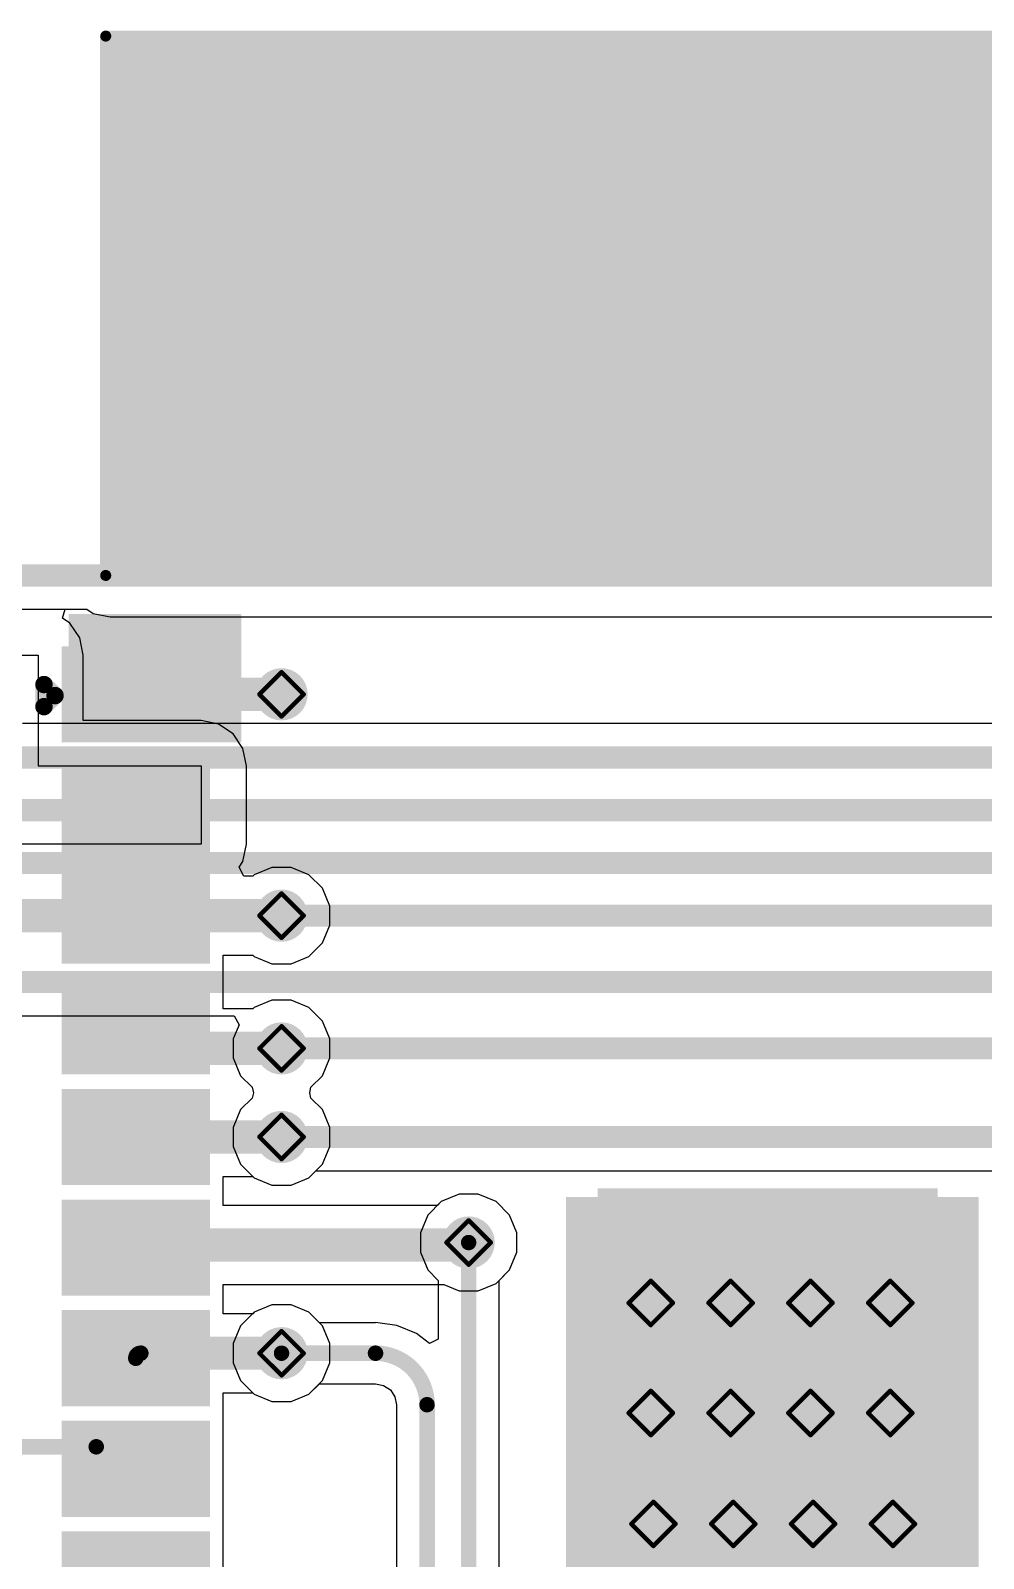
# Model space of a CAD drawing. Header units: inches. Extents: x -14 to 270, y -5 to 115.
# Drawn here: x 72.06 to 83, y 38.03 to 55.57 of the extents above; entities that cross this region are included whole.
import ezdxf

# ---------------------------------------------------------------- set-up
doc = ezdxf.new("R2010")
doc.units = ezdxf.units.IN
for name, color, linetype in [('Board Outline', 216, 'Continuous'), ('Bottom Layer', 5, 'Continuous'), ('Drill Drawing', 1, 'Continuous'), ('Keep-Out Layer', 6, 'Continuous'), ('Top Layer', 1, 'Continuous'), ('Top Overlay', 2, 'Continuous'), ('Top Paste', 8, 'Continuous'), ('Top Solder', 216, 'Continuous'), ('Via Holes', 16, 'Continuous')]:
    doc.layers.add(name, color=color, linetype=linetype)

# ---------------------------------------------------------------- blocks, each defined once
blk = doc.blocks.new('41_SMD_M______52')
at = {"layer": 'Keep-Out Layer'}
blk.add_hatch(color=6, dxfattribs=at).paths.add_polyline_path([(-9.042, 10.287), (9.042, 10.287), (9.042, 16.383), (-9.042, 16.383)])
at = {"layer": 'Top Layer'}
for points in [[(-9.5, 9.33), (-8, 9.33), (-8, 8.43), (-9.5, 8.43)], [(-9.5, 8.06), (-8, 8.06), (-8, 7.16), (-9.5, 7.16)], [(-9.5, 6.79), (-8, 6.79), (-8, 5.89), (-9.5, 5.89)], [(-9.5, 5.52), (-8, 5.52), (-8, 4.62), (-9.5, 4.62)], [(-9.5, 4.25), (-8, 4.25), (-8, 3.35), (-9.5, 3.35)], [(-3.35, 3.11), (0.35, 3.11), (0.35, -0.59), (-3.35, -0.59)], [(-9.5, 2.98), (-8, 2.98), (-8, 2.08), (-9.5, 2.08)], [(-9.5, 1.71), (-8, 1.71), (-8, 0.81), (-9.5, 0.81)], [(-9.5, 0.44), (-8, 0.44), (-8, -0.46), (-9.5, -0.46)], [(-9.5, -0.83), (-8, -0.83), (-8, -1.73), (-9.5, -1.73)]]:
    blk.add_hatch(color=1, dxfattribs=at).paths.add_polyline_path(points)
at = {"layer": 'Top Overlay'}
for points in [[(-7.671, 15.367), (-5.207, 15.367), (-5.207, 15.9), (-7.671, 15.9)], [(-7.671, 11.735), (-6.96, 11.735), (-6.96, 15.9), (-7.671, 15.9)], [(-5.207, 15.9), (-5.918, 15.9), (-5.918, 11.735), (-5.207, 11.735)], [(-5.283, 15.367), (-2.743, 15.367), (-2.743, 15.9), (-5.283, 15.9)], [(-2.743, 13.36), (-2.743, 15.9), (-3.277, 15.9), (-3.277, 13.36)], [(-1.27, 15.367), (1.27, 15.367), (1.27, 15.9), (-1.27, 15.9)], [(-0.737, 13.36), (-0.737, 15.9), (-1.27, 15.9), (-1.27, 13.36)], [(0.737, 15.9), (0.737, 13.36), (1.27, 13.36), (1.27, 15.9)], [(-3.277, 13.36), (-0.737, 13.36), (-0.737, 13.894), (-3.277, 13.894)], [(0.737, 13.36), (3.277, 13.36), (3.277, 13.894), (0.737, 13.894)], [(-9.521, 9.362), (-7.541, 9.362), (-7.541, 9.802), (-9.521, 9.802)], [(-7.959, 8.328), (-7.541, 8.328), (-7.541, 9.406), (-7.959, 9.406)]]:
    blk.add_hatch(color=2, dxfattribs=at).paths.add_polyline_path(points)
at = {"layer": 'Top Paste'}
for points in [[(-9.5, 9.33), (-8, 9.33), (-8, 8.43), (-9.5, 8.43)], [(-9.5, 8.06), (-8, 8.06), (-8, 7.16), (-9.5, 7.16)], [(-9.5, 6.79), (-8, 6.79), (-8, 5.89), (-9.5, 5.89)], [(-9.5, 5.52), (-8, 5.52), (-8, 4.62), (-9.5, 4.62)], [(-9.5, 4.25), (-8, 4.25), (-8, 3.35), (-9.5, 3.35)], [(-3.35, 3.11), (0.35, 3.11), (0.35, -0.59), (-3.35, -0.59)], [(-9.5, 2.98), (-8, 2.98), (-8, 2.08), (-9.5, 2.08)], [(-9.5, 1.71), (-8, 1.71), (-8, 0.81), (-9.5, 0.81)], [(-9.5, 0.44), (-8, 0.44), (-8, -0.46), (-9.5, -0.46)], [(-9.5, -0.83), (-8, -0.83), (-8, -1.73), (-9.5, -1.73)]]:
    blk.add_hatch(color=8, dxfattribs=at).paths.add_polyline_path(points)
at = {"layer": 'Top Solder'}
for points in [[(-9.602, 9.432), (-7.898, 9.432), (-7.898, 8.328), (-9.602, 8.328)], [(-9.602, 8.162), (-7.898, 8.162), (-7.898, 7.058), (-9.602, 7.058)], [(-9.602, 6.892), (-7.898, 6.892), (-7.898, 5.788), (-9.602, 5.788)], [(-9.602, 5.622), (-7.898, 5.622), (-7.898, 4.518), (-9.602, 4.518)], [(-9.602, 4.352), (-7.898, 4.352), (-7.898, 3.248), (-9.602, 3.248)], [(-3.452, 3.212), (0.452, 3.212), (0.452, -0.692), (-3.452, -0.692)], [(-9.602, 3.082), (-7.898, 3.082), (-7.898, 1.978), (-9.602, 1.978)], [(-9.602, 1.812), (-7.898, 1.812), (-7.898, 0.708), (-9.602, 0.708)], [(-9.602, 0.542), (-7.898, 0.542), (-7.898, -0.562), (-9.602, -0.562)], [(-9.602, -0.728), (-7.898, -0.728), (-7.898, -1.832), (-9.602, -1.832)]]:
    blk.add_hatch(color=216, dxfattribs=at).paths.add_polyline_path(points)
at = {"layer": 'Top Overlay'}
for points in [[(-9.096, 10.244, 0.127, 0.127, 0), (-9.096, 16.434, 0.127, 0.127, 0)], [(-9.096, 16.434, 0.127, 0.127, 0), (9.091, 16.434, 0.127, 0.127, 0)], [(-9.096, 10.244, 0.127, 0.127, 0), (9.086, 10.244, 0.127, 0.127, 0)], [(-9.804, 8.738, 0.2, 0.2, 0), (-9.804, 8.992, 0.2, 0.2, 0)], [(-9.804, 8.992, 0.2, 0.2, 0), (-9.677, 8.865, 0.2, 0.2, 0)], [(-9.804, 8.738, 0.2, 0.2, 0), (-9.677, 8.865, 0.2, 0.2, 0)]]:
    blk.add_lwpolyline(points, format="xyseb", dxfattribs=at)
for points in [[(-9.127, 16.434, 0.0635, 0.0635, 1), (-9.064, 16.434, 0.0635, 0.0635, 1)], [(-9.127, 16.434, 0.0635, 0.0635, 1), (-9.064, 16.434, 0.0635, 0.0635, 1)], [(-9.127, 10.244, 0.0635, 0.0635, 1), (-9.064, 10.244, 0.0635, 0.0635, 1)], [(-9.127, 10.244, 0.0635, 0.0635, 1), (-9.064, 10.244, 0.0635, 0.0635, 1)], [(-9.854, 8.992, 0.1, 0.1, 1), (-9.754, 8.992, 0.1, 0.1, 1)], [(-9.854, 8.992, 0.1, 0.1, 1), (-9.754, 8.992, 0.1, 0.1, 1)], [(-9.727, 8.865, 0.1, 0.1, 1), (-9.627, 8.865, 0.1, 0.1, 1)], [(-9.727, 8.865, 0.1, 0.1, 1), (-9.627, 8.865, 0.1, 0.1, 1)], [(-9.854, 8.738, 0.1, 0.1, 1), (-9.754, 8.738, 0.1, 0.1, 1)], [(-9.854, 8.738, 0.1, 0.1, 1), (-9.754, 8.738, 0.1, 0.1, 1)]]:
    blk.add_lwpolyline(points, format="xyseb", close=True, dxfattribs=at)

msp = doc.modelspace()

# ---------------------------------------------------------------- hatches: boundary and pattern name
at = {"layer": 'Bottom Layer'}
h = msp.add_hatch(color=5, dxfattribs=at)
edge = h.paths.add_edge_path()
edge.add_arc((74.942, 47.948), 0.3, 0, 360)
h = msp.add_hatch(color=5, dxfattribs=at)
edge = h.paths.add_edge_path()
edge.add_arc((74.942, 45.408), 0.3, 0, 360)
h = msp.add_hatch(color=5, dxfattribs=at)
edge = h.paths.add_edge_path()
edge.add_arc((74.942, 43.884), 0.3, 0, 360)
h = msp.add_hatch(color=5, dxfattribs=at)
edge = h.paths.add_edge_path()
edge.add_arc((74.942, 42.868), 0.3, 0, 360)
h = msp.add_hatch(color=5, dxfattribs=at)
edge = h.paths.add_edge_path()
edge.add_arc((77.089, 41.656), 0.3, 0, 360)
h = msp.add_hatch(color=5, dxfattribs=at)
edge = h.paths.add_edge_path()
edge.add_arc((79.179, 40.963), 0.3, 0, 360)
h = msp.add_hatch(color=5, dxfattribs=at)
edge = h.paths.add_edge_path()
edge.add_arc((80.095, 40.963), 0.3, 0, 360)
h = msp.add_hatch(color=5, dxfattribs=at)
edge = h.paths.add_edge_path()
edge.add_arc((81.011, 40.963), 0.3, 0, 360)
h = msp.add_hatch(color=5, dxfattribs=at)
edge = h.paths.add_edge_path()
edge.add_arc((81.927, 40.963), 0.3, 0, 360)
h = msp.add_hatch(color=5, dxfattribs=at)
edge = h.paths.add_edge_path()
edge.add_arc((74.942, 40.386), 0.3, 0, 360)
h = msp.add_hatch(color=5, dxfattribs=at)
edge = h.paths.add_edge_path()
edge.add_arc((79.179, 39.7), 0.3, 0, 360)
h = msp.add_hatch(color=5, dxfattribs=at)
edge = h.paths.add_edge_path()
edge.add_arc((80.095, 39.7), 0.3, 0, 360)
h = msp.add_hatch(color=5, dxfattribs=at)
edge = h.paths.add_edge_path()
edge.add_arc((81.011, 39.7), 0.3, 0, 360)
h = msp.add_hatch(color=5, dxfattribs=at)
edge = h.paths.add_edge_path()
edge.add_arc((81.927, 39.7), 0.3, 0, 360)
h = msp.add_hatch(color=5, dxfattribs=at)
edge = h.paths.add_edge_path()
edge.add_arc((79.209, 38.427), 0.3, 0, 360)
h = msp.add_hatch(color=5, dxfattribs=at)
edge = h.paths.add_edge_path()
edge.add_arc((80.125, 38.427), 0.3, 0, 360)
h = msp.add_hatch(color=5, dxfattribs=at)
edge = h.paths.add_edge_path()
edge.add_arc((81.041, 38.427), 0.3, 0, 360)
h = msp.add_hatch(color=5, dxfattribs=at)
edge = h.paths.add_edge_path()
edge.add_arc((81.957, 38.427), 0.3, 0, 360)
at = {"layer": 'Top Layer'}
h = msp.add_hatch(color=1, dxfattribs=at)
edge = h.paths.add_edge_path()
edge.add_arc((74.942, 47.948), 0.3, 0, 360)
h = msp.add_hatch(color=1, dxfattribs=at)
edge = h.paths.add_edge_path()
edge.add_arc((74.942, 45.408), 0.3, 0, 360)
h = msp.add_hatch(color=1, dxfattribs=at)
edge = h.paths.add_edge_path()
edge.add_arc((74.942, 43.884), 0.3, 0, 360)
h = msp.add_hatch(color=1, dxfattribs=at)
edge = h.paths.add_edge_path()
edge.add_arc((74.942, 42.868), 0.3, 0, 360)
msp.add_hatch(color=1, dxfattribs=at).paths.add_polyline_path([(78.205, 37.788), (82.943, 37.788), (82.943, 42.178), (78.205, 42.178)])
h = msp.add_hatch(color=1, dxfattribs=at)
edge = h.paths.add_edge_path()
edge.add_arc((77.089, 41.656), 0.3, 0, 360)
h = msp.add_hatch(color=1, dxfattribs=at)
edge = h.paths.add_edge_path()
edge.add_arc((79.179, 40.963), 0.3, 0, 360)
h = msp.add_hatch(color=1, dxfattribs=at)
edge = h.paths.add_edge_path()
edge.add_arc((80.095, 40.963), 0.3, 0, 360)
h = msp.add_hatch(color=1, dxfattribs=at)
edge = h.paths.add_edge_path()
edge.add_arc((81.011, 40.963), 0.3, 0, 360)
h = msp.add_hatch(color=1, dxfattribs=at)
edge = h.paths.add_edge_path()
edge.add_arc((81.927, 40.963), 0.3, 0, 360)
h = msp.add_hatch(color=1, dxfattribs=at)
edge = h.paths.add_edge_path()
edge.add_arc((74.942, 40.386), 0.3, 0, 360)
h = msp.add_hatch(color=1, dxfattribs=at)
edge = h.paths.add_edge_path()
edge.add_arc((79.179, 39.7), 0.3, 0, 360)
h = msp.add_hatch(color=1, dxfattribs=at)
edge = h.paths.add_edge_path()
edge.add_arc((80.095, 39.7), 0.3, 0, 360)
h = msp.add_hatch(color=1, dxfattribs=at)
edge = h.paths.add_edge_path()
edge.add_arc((81.011, 39.7), 0.3, 0, 360)
h = msp.add_hatch(color=1, dxfattribs=at)
edge = h.paths.add_edge_path()
edge.add_arc((81.927, 39.7), 0.3, 0, 360)
h = msp.add_hatch(color=1, dxfattribs=at)
edge = h.paths.add_edge_path()
edge.add_arc((79.209, 38.427), 0.3, 0, 360)
h = msp.add_hatch(color=1, dxfattribs=at)
edge = h.paths.add_edge_path()
edge.add_arc((80.125, 38.427), 0.3, 0, 360)
h = msp.add_hatch(color=1, dxfattribs=at)
edge = h.paths.add_edge_path()
edge.add_arc((81.041, 38.427), 0.3, 0, 360)
h = msp.add_hatch(color=1, dxfattribs=at)
edge = h.paths.add_edge_path()
edge.add_arc((81.957, 38.427), 0.3, 0, 360)
at = {"layer": 'Via Holes'}
h = msp.add_hatch(color=7, dxfattribs=at)
edge = h.paths.add_edge_path()
edge.add_arc((74.942, 47.948), 0.15, 0, 360)
h = msp.add_hatch(color=7, dxfattribs=at)
edge = h.paths.add_edge_path()
edge.add_arc((74.942, 45.408), 0.15, 0, 360)
h = msp.add_hatch(color=7, dxfattribs=at)
edge = h.paths.add_edge_path()
edge.add_arc((74.942, 43.884), 0.15, 0, 360)
h = msp.add_hatch(color=7, dxfattribs=at)
edge = h.paths.add_edge_path()
edge.add_arc((74.942, 42.868), 0.15, 0, 360)
h = msp.add_hatch(color=7, dxfattribs=at)
edge = h.paths.add_edge_path()
edge.add_arc((77.089, 41.656), 0.15, 0, 360)
h = msp.add_hatch(color=7, dxfattribs=at)
edge = h.paths.add_edge_path()
edge.add_arc((79.179, 40.963), 0.15, 0, 360)
h = msp.add_hatch(color=7, dxfattribs=at)
edge = h.paths.add_edge_path()
edge.add_arc((80.095, 40.963), 0.15, 0, 360)
h = msp.add_hatch(color=7, dxfattribs=at)
edge = h.paths.add_edge_path()
edge.add_arc((81.011, 40.963), 0.15, 0, 360)
h = msp.add_hatch(color=7, dxfattribs=at)
edge = h.paths.add_edge_path()
edge.add_arc((81.927, 40.963), 0.15, 0, 360)
h = msp.add_hatch(color=7, dxfattribs=at)
edge = h.paths.add_edge_path()
edge.add_arc((74.942, 40.386), 0.15, 0, 360)
h = msp.add_hatch(color=7, dxfattribs=at)
edge = h.paths.add_edge_path()
edge.add_arc((79.179, 39.7), 0.15, 0, 360)
h = msp.add_hatch(color=7, dxfattribs=at)
edge = h.paths.add_edge_path()
edge.add_arc((80.095, 39.7), 0.15, 0, 360)
h = msp.add_hatch(color=7, dxfattribs=at)
edge = h.paths.add_edge_path()
edge.add_arc((81.011, 39.7), 0.15, 0, 360)
h = msp.add_hatch(color=7, dxfattribs=at)
edge = h.paths.add_edge_path()
edge.add_arc((81.927, 39.7), 0.15, 0, 360)
h = msp.add_hatch(color=7, dxfattribs=at)
edge = h.paths.add_edge_path()
edge.add_arc((79.209, 38.427), 0.15, 0, 360)
h = msp.add_hatch(color=7, dxfattribs=at)
edge = h.paths.add_edge_path()
edge.add_arc((80.125, 38.427), 0.15, 0, 360)
h = msp.add_hatch(color=7, dxfattribs=at)
edge = h.paths.add_edge_path()
edge.add_arc((81.041, 38.427), 0.15, 0, 360)
h = msp.add_hatch(color=7, dxfattribs=at)
edge = h.paths.add_edge_path()
edge.add_arc((81.957, 38.427), 0.15, 0, 360)

# ---------------------------------------------------------------- linework, layer by layer
at = {"layer": 'Board Outline'}
msp.add_lwpolyline([(57.924, 49.312, 0.254, 0.254, 0), (106.106, 49.312, 0.254, 0.254, 0)], format="xyseb", dxfattribs=at)
at = {"layer": 'Bottom Layer'}
for p, q in [((57.924, 48.924), (72.709, 48.924)), ((72.709, 48.924), (72.779, 48.876)), ((72.779, 48.876), (72.977, 48.837)), ((72.977, 48.837), (91.062, 48.837)), ((114.524, 47.611), (71.97, 47.611)), ((50.382, 44.257), (74.399, 44.257)), ((74.399, 44.257), (74.455, 44.156)), ((74.455, 44.156), (74.388, 43.994)), ((74.388, 43.994), (74.388, 43.774)), ((74.388, 43.774), (74.472, 43.57)), ((74.472, 43.57), (74.605, 43.438)), ((74.605, 43.314), (74.472, 43.182)), ((74.605, 43.438), (74.619, 43.376)), ((74.619, 43.376), (74.605, 43.314)), ((74.472, 43.182), (74.388, 42.978)), ((74.388, 42.978), (74.388, 42.758)), ((74.388, 42.758), (74.472, 42.554)), ((74.472, 42.554), (74.628, 42.398)), ((75.256, 42.398), (75.337, 42.479)), ((75.337, 42.479), (94.074, 42.479)), ((74.628, 42.398), (74.832, 42.314)), ((74.832, 42.314), (75.052, 42.314)), ((75.052, 42.314), (75.256, 42.398)), ((76.775, 42.126), (76.619, 41.97)), ((76.979, 42.21), (76.775, 42.126)), ((77.199, 42.21), (76.979, 42.21)), ((77.403, 42.126), (77.199, 42.21)), ((77.559, 41.97), (77.403, 42.126)), ((76.619, 41.97), (76.535, 41.766)), ((77.643, 41.766), (77.559, 41.97)), ((76.535, 41.766), (76.535, 41.546)), ((77.643, 41.546), (77.643, 41.766)), ((76.535, 41.546), (76.619, 41.342)), ((77.559, 41.342), (77.643, 41.546)), ((76.619, 41.342), (76.739, 41.222)), ((76.739, 41.222), (76.739, 40.549)), ((77.439, 41.222), (77.559, 41.342)), ((77.439, 19.811), (77.439, 41.222)), ((74.832, 40.94), (74.628, 40.856)), ((75.052, 40.94), (74.832, 40.94)), ((75.256, 40.856), (75.052, 40.94)), ((74.472, 40.7), (74.388, 40.496)), ((74.628, 40.856), (74.472, 40.7)), ((75.376, 40.736), (75.256, 40.856)), ((76.021, 40.736), (75.376, 40.736)), ((76.265, 40.705), (76.021, 40.737)), ((76.021, 40.737), (76.021, 40.736)), ((76.492, 40.611), (76.265, 40.705)), ((76.638, 40.499), (76.492, 40.611)), ((76.739, 40.549), (76.638, 40.499)), ((74.388, 40.496), (74.388, 40.276)), ((74.388, 40.276), (74.472, 40.072)), ((74.472, 40.072), (74.628, 39.916)), ((75.256, 39.916), (75.376, 40.036)), ((75.376, 40.036), (76.021, 40.036)), ((76.021, 40.036), (76.021, 40.035)), ((76.021, 40.035), (76.113, 40.017)), ((76.113, 40.017), (76.191, 39.965)), ((74.628, 39.916), (74.832, 39.832)), ((74.832, 39.832), (75.052, 39.832)), ((75.052, 39.832), (75.256, 39.916)), ((76.191, 39.965), (76.243, 39.887)), ((76.243, 39.887), (76.261, 39.795)), ((76.261, 39.795), (76.262, 39.795)), ((76.262, 39.795), (76.262, 32.838))]:
    msp.add_line(p, q, dxfattribs=at)
for points in [[(49.524, 47.222, 0.254, 0.254, 0), (114.524, 47.222, 0.254, 0.254, 0)], [(50.206, 46.618, 0.254, 0.254, 0), (113.898, 46.618, 0.254, 0.254, 0)], [(49.184, 46.013, 0.254, 0.254, 0), (113.12, 46.013, 0.254, 0.254, 0)], [(66.381, 45.408, 0.254, 0.254, 0), (74.942, 45.408, 0.254, 0.254, 0)], [(74.942, 45.408, 0.254, 0.254, 0), (95.546, 45.408, 0.254, 0.254, 0)], [(49.987, 44.646, 0.254, 0.254, 0), (94.992, 44.646, 0.254, 0.254, 0)], [(74.942, 43.884, 0.254, 0.254, 0), (94.522, 43.884, 0.254, 0.254, 0)], [(74.942, 42.868, 0.254, 0.254, 0), (94.074, 42.868, 0.254, 0.254, 0)], [(77.089, 19.811, 0.178, 0.178, 0), (77.089, 41.656, 0.178, 0.178, 0)], [(74.942, 40.386, 0.178, 0.178, 0), (76.021, 40.386, 0.178, 0.178, 0)], [(76.021, 40.386, 0.178, 0.178, -0.414214), (76.612, 39.795, 0.178, 0.178, 0)], [(76.612, 29.438, 0.178, 0.178, 0), (76.612, 39.795, 0.178, 0.178, 0)]]:
    msp.add_lwpolyline(points, format="xyseb", dxfattribs=at)
for points in [[(74.879, 45.408, 0.127, 0.127, 1), (75.006, 45.408, 0.127, 0.127, 1)], [(74.879, 45.408, 0.127, 0.127, 1), (75.006, 45.408, 0.127, 0.127, 1)], [(74.879, 43.884, 0.127, 0.127, 1), (75.006, 43.884, 0.127, 0.127, 1)], [(74.879, 42.868, 0.127, 0.127, 1), (75.006, 42.868, 0.127, 0.127, 1)], [(77.045, 41.656, 0.0889, 0.0889, 1), (77.133, 41.656, 0.0889, 0.0889, 1)], [(74.898, 40.386, 0.0889, 0.0889, 1), (74.986, 40.386, 0.0889, 0.0889, 1)], [(75.976, 40.386, 0.0889, 0.0889, 1), (76.065, 40.386, 0.0889, 0.0889, 1)], [(75.976, 40.386, 0.0889, 0.0889, 1), (76.065, 40.386, 0.0889, 0.0889, 1)], [(76.567, 39.795, 0.0889, 0.0889, 1), (76.656, 39.795, 0.0889, 0.0889, 1)], [(76.567, 39.795, 0.0889, 0.0889, 1), (76.656, 39.795, 0.0889, 0.0889, 1)]]:
    msp.add_lwpolyline(points, format="xyseb", close=True, dxfattribs=at)
at = {"layer": 'Drill Drawing'}
for points in [[(74.688, 47.948, 0.0508, 0.0508, 0), (74.942, 48.202, 0.0508, 0.0508, 0)], [(74.942, 48.202, 0.0508, 0.0508, 0), (75.196, 47.948, 0.0508, 0.0508, 0)], [(74.688, 47.948, 0.0508, 0.0508, 0), (74.942, 47.694, 0.0508, 0.0508, 0)], [(74.942, 47.694, 0.0508, 0.0508, 0), (75.196, 47.948, 0.0508, 0.0508, 0)], [(74.688, 45.408, 0.0508, 0.0508, 0), (74.942, 45.662, 0.0508, 0.0508, 0)], [(74.942, 45.662, 0.0508, 0.0508, 0), (75.196, 45.408, 0.0508, 0.0508, 0)], [(74.688, 45.408, 0.0508, 0.0508, 0), (74.942, 45.154, 0.0508, 0.0508, 0)], [(74.942, 45.154, 0.0508, 0.0508, 0), (75.196, 45.408, 0.0508, 0.0508, 0)], [(74.688, 43.884, 0.0508, 0.0508, 0), (74.942, 44.138, 0.0508, 0.0508, 0)], [(74.942, 44.138, 0.0508, 0.0508, 0), (75.196, 43.884, 0.0508, 0.0508, 0)], [(74.688, 43.884, 0.0508, 0.0508, 0), (74.942, 43.63, 0.0508, 0.0508, 0)], [(74.942, 43.63, 0.0508, 0.0508, 0), (75.196, 43.884, 0.0508, 0.0508, 0)], [(74.688, 42.868, 0.0508, 0.0508, 0), (74.942, 43.122, 0.0508, 0.0508, 0)], [(74.942, 43.122, 0.0508, 0.0508, 0), (75.196, 42.868, 0.0508, 0.0508, 0)], [(74.688, 42.868, 0.0508, 0.0508, 0), (74.942, 42.614, 0.0508, 0.0508, 0)], [(74.942, 42.614, 0.0508, 0.0508, 0), (75.196, 42.868, 0.0508, 0.0508, 0)], [(76.835, 41.656, 0.0508, 0.0508, 0), (77.089, 41.91, 0.0508, 0.0508, 0)], [(77.089, 41.91, 0.0508, 0.0508, 0), (77.343, 41.656, 0.0508, 0.0508, 0)], [(76.835, 41.656, 0.0508, 0.0508, 0), (77.089, 41.402, 0.0508, 0.0508, 0)], [(77.089, 41.402, 0.0508, 0.0508, 0), (77.343, 41.656, 0.0508, 0.0508, 0)], [(78.925, 40.963, 0.0508, 0.0508, 0), (79.179, 41.217, 0.0508, 0.0508, 0)], [(79.179, 41.217, 0.0508, 0.0508, 0), (79.433, 40.963, 0.0508, 0.0508, 0)], [(79.841, 40.963, 0.0508, 0.0508, 0), (80.095, 41.217, 0.0508, 0.0508, 0)], [(80.095, 41.217, 0.0508, 0.0508, 0), (80.349, 40.963, 0.0508, 0.0508, 0)], [(80.757, 40.963, 0.0508, 0.0508, 0), (81.011, 41.217, 0.0508, 0.0508, 0)], [(81.011, 41.217, 0.0508, 0.0508, 0), (81.265, 40.963, 0.0508, 0.0508, 0)], [(81.673, 40.963, 0.0508, 0.0508, 0), (81.927, 41.217, 0.0508, 0.0508, 0)], [(81.927, 41.217, 0.0508, 0.0508, 0), (82.181, 40.963, 0.0508, 0.0508, 0)], [(78.925, 40.963, 0.0508, 0.0508, 0), (79.179, 40.709, 0.0508, 0.0508, 0)], [(79.179, 40.709, 0.0508, 0.0508, 0), (79.433, 40.963, 0.0508, 0.0508, 0)], [(79.841, 40.963, 0.0508, 0.0508, 0), (80.095, 40.709, 0.0508, 0.0508, 0)], [(80.095, 40.709, 0.0508, 0.0508, 0), (80.349, 40.963, 0.0508, 0.0508, 0)], [(80.757, 40.963, 0.0508, 0.0508, 0), (81.011, 40.709, 0.0508, 0.0508, 0)], [(81.011, 40.709, 0.0508, 0.0508, 0), (81.265, 40.963, 0.0508, 0.0508, 0)], [(81.673, 40.963, 0.0508, 0.0508, 0), (81.927, 40.709, 0.0508, 0.0508, 0)], [(81.927, 40.709, 0.0508, 0.0508, 0), (82.181, 40.963, 0.0508, 0.0508, 0)], [(74.688, 40.386, 0.0508, 0.0508, 0), (74.942, 40.64, 0.0508, 0.0508, 0)], [(74.942, 40.64, 0.0508, 0.0508, 0), (75.196, 40.386, 0.0508, 0.0508, 0)], [(74.688, 40.386, 0.0508, 0.0508, 0), (74.942, 40.132, 0.0508, 0.0508, 0)], [(74.942, 40.132, 0.0508, 0.0508, 0), (75.196, 40.386, 0.0508, 0.0508, 0)], [(78.925, 39.7, 0.0508, 0.0508, 0), (79.179, 39.954, 0.0508, 0.0508, 0)], [(79.179, 39.954, 0.0508, 0.0508, 0), (79.433, 39.7, 0.0508, 0.0508, 0)], [(79.841, 39.7, 0.0508, 0.0508, 0), (80.095, 39.954, 0.0508, 0.0508, 0)], [(80.095, 39.954, 0.0508, 0.0508, 0), (80.349, 39.7, 0.0508, 0.0508, 0)], [(80.757, 39.7, 0.0508, 0.0508, 0), (81.011, 39.954, 0.0508, 0.0508, 0)], [(81.011, 39.954, 0.0508, 0.0508, 0), (81.265, 39.7, 0.0508, 0.0508, 0)], [(81.673, 39.7, 0.0508, 0.0508, 0), (81.927, 39.954, 0.0508, 0.0508, 0)], [(81.927, 39.954, 0.0508, 0.0508, 0), (82.181, 39.7, 0.0508, 0.0508, 0)], [(78.925, 39.7, 0.0508, 0.0508, 0), (79.179, 39.446, 0.0508, 0.0508, 0)], [(79.179, 39.446, 0.0508, 0.0508, 0), (79.433, 39.7, 0.0508, 0.0508, 0)], [(79.841, 39.7, 0.0508, 0.0508, 0), (80.095, 39.446, 0.0508, 0.0508, 0)], [(80.095, 39.446, 0.0508, 0.0508, 0), (80.349, 39.7, 0.0508, 0.0508, 0)], [(80.757, 39.7, 0.0508, 0.0508, 0), (81.011, 39.446, 0.0508, 0.0508, 0)], [(81.011, 39.446, 0.0508, 0.0508, 0), (81.265, 39.7, 0.0508, 0.0508, 0)], [(81.673, 39.7, 0.0508, 0.0508, 0), (81.927, 39.446, 0.0508, 0.0508, 0)], [(81.927, 39.446, 0.0508, 0.0508, 0), (82.181, 39.7, 0.0508, 0.0508, 0)], [(78.955, 38.427, 0.0508, 0.0508, 0), (79.209, 38.681, 0.0508, 0.0508, 0)], [(79.209, 38.681, 0.0508, 0.0508, 0), (79.463, 38.427, 0.0508, 0.0508, 0)], [(79.871, 38.427, 0.0508, 0.0508, 0), (80.125, 38.681, 0.0508, 0.0508, 0)], [(80.125, 38.681, 0.0508, 0.0508, 0), (80.379, 38.427, 0.0508, 0.0508, 0)], [(80.787, 38.427, 0.0508, 0.0508, 0), (81.041, 38.681, 0.0508, 0.0508, 0)], [(81.041, 38.681, 0.0508, 0.0508, 0), (81.295, 38.427, 0.0508, 0.0508, 0)], [(81.703, 38.427, 0.0508, 0.0508, 0), (81.957, 38.681, 0.0508, 0.0508, 0)], [(81.957, 38.681, 0.0508, 0.0508, 0), (82.211, 38.427, 0.0508, 0.0508, 0)], [(78.955, 38.427, 0.0508, 0.0508, 0), (79.209, 38.173, 0.0508, 0.0508, 0)], [(79.209, 38.173, 0.0508, 0.0508, 0), (79.463, 38.427, 0.0508, 0.0508, 0)], [(79.871, 38.427, 0.0508, 0.0508, 0), (80.125, 38.173, 0.0508, 0.0508, 0)], [(80.125, 38.173, 0.0508, 0.0508, 0), (80.379, 38.427, 0.0508, 0.0508, 0)], [(80.787, 38.427, 0.0508, 0.0508, 0), (81.041, 38.173, 0.0508, 0.0508, 0)], [(81.041, 38.173, 0.0508, 0.0508, 0), (81.295, 38.427, 0.0508, 0.0508, 0)], [(81.703, 38.427, 0.0508, 0.0508, 0), (81.957, 38.173, 0.0508, 0.0508, 0)], [(81.957, 38.173, 0.0508, 0.0508, 0), (82.211, 38.427, 0.0508, 0.0508, 0)]]:
    msp.add_lwpolyline(points, format="xyseb", dxfattribs=at)
for points in [[(74.929, 48.202, 0.0254, 0.0254, 1), (74.955, 48.202, 0.0254, 0.0254, 1)], [(74.929, 48.202, 0.0254, 0.0254, 1), (74.955, 48.202, 0.0254, 0.0254, 1)], [(74.675, 47.948, 0.0254, 0.0254, 1), (74.701, 47.948, 0.0254, 0.0254, 1)], [(74.675, 47.948, 0.0254, 0.0254, 1), (74.701, 47.948, 0.0254, 0.0254, 1)], [(75.183, 47.948, 0.0254, 0.0254, 1), (75.209, 47.948, 0.0254, 0.0254, 1)], [(75.183, 47.948, 0.0254, 0.0254, 1), (75.209, 47.948, 0.0254, 0.0254, 1)], [(74.929, 47.694, 0.0254, 0.0254, 1), (74.955, 47.694, 0.0254, 0.0254, 1)], [(74.929, 47.694, 0.0254, 0.0254, 1), (74.955, 47.694, 0.0254, 0.0254, 1)], [(74.929, 45.662, 0.0254, 0.0254, 1), (74.955, 45.662, 0.0254, 0.0254, 1)], [(74.929, 45.662, 0.0254, 0.0254, 1), (74.955, 45.662, 0.0254, 0.0254, 1)], [(74.675, 45.408, 0.0254, 0.0254, 1), (74.701, 45.408, 0.0254, 0.0254, 1)], [(74.675, 45.408, 0.0254, 0.0254, 1), (74.701, 45.408, 0.0254, 0.0254, 1)], [(75.183, 45.408, 0.0254, 0.0254, 1), (75.209, 45.408, 0.0254, 0.0254, 1)], [(75.183, 45.408, 0.0254, 0.0254, 1), (75.209, 45.408, 0.0254, 0.0254, 1)], [(74.929, 45.154, 0.0254, 0.0254, 1), (74.955, 45.154, 0.0254, 0.0254, 1)], [(74.929, 45.154, 0.0254, 0.0254, 1), (74.955, 45.154, 0.0254, 0.0254, 1)], [(74.929, 44.138, 0.0254, 0.0254, 1), (74.955, 44.138, 0.0254, 0.0254, 1)], [(74.929, 44.138, 0.0254, 0.0254, 1), (74.955, 44.138, 0.0254, 0.0254, 1)], [(74.675, 43.884, 0.0254, 0.0254, 1), (74.701, 43.884, 0.0254, 0.0254, 1)], [(74.675, 43.884, 0.0254, 0.0254, 1), (74.701, 43.884, 0.0254, 0.0254, 1)], [(75.183, 43.884, 0.0254, 0.0254, 1), (75.209, 43.884, 0.0254, 0.0254, 1)], [(75.183, 43.884, 0.0254, 0.0254, 1), (75.209, 43.884, 0.0254, 0.0254, 1)], [(74.929, 43.63, 0.0254, 0.0254, 1), (74.955, 43.63, 0.0254, 0.0254, 1)], [(74.929, 43.63, 0.0254, 0.0254, 1), (74.955, 43.63, 0.0254, 0.0254, 1)], [(74.929, 43.122, 0.0254, 0.0254, 1), (74.955, 43.122, 0.0254, 0.0254, 1)], [(74.929, 43.122, 0.0254, 0.0254, 1), (74.955, 43.122, 0.0254, 0.0254, 1)], [(74.675, 42.868, 0.0254, 0.0254, 1), (74.701, 42.868, 0.0254, 0.0254, 1)], [(74.675, 42.868, 0.0254, 0.0254, 1), (74.701, 42.868, 0.0254, 0.0254, 1)], [(75.183, 42.868, 0.0254, 0.0254, 1), (75.209, 42.868, 0.0254, 0.0254, 1)], [(75.183, 42.868, 0.0254, 0.0254, 1), (75.209, 42.868, 0.0254, 0.0254, 1)], [(74.929, 42.614, 0.0254, 0.0254, 1), (74.955, 42.614, 0.0254, 0.0254, 1)], [(74.929, 42.614, 0.0254, 0.0254, 1), (74.955, 42.614, 0.0254, 0.0254, 1)], [(77.076, 41.91, 0.0254, 0.0254, 1), (77.102, 41.91, 0.0254, 0.0254, 1)], [(77.076, 41.91, 0.0254, 0.0254, 1), (77.102, 41.91, 0.0254, 0.0254, 1)], [(76.822, 41.656, 0.0254, 0.0254, 1), (76.848, 41.656, 0.0254, 0.0254, 1)], [(76.822, 41.656, 0.0254, 0.0254, 1), (76.848, 41.656, 0.0254, 0.0254, 1)], [(77.33, 41.656, 0.0254, 0.0254, 1), (77.356, 41.656, 0.0254, 0.0254, 1)], [(77.33, 41.656, 0.0254, 0.0254, 1), (77.356, 41.656, 0.0254, 0.0254, 1)], [(77.076, 41.402, 0.0254, 0.0254, 1), (77.102, 41.402, 0.0254, 0.0254, 1)], [(77.076, 41.402, 0.0254, 0.0254, 1), (77.102, 41.402, 0.0254, 0.0254, 1)], [(79.166, 41.217, 0.0254, 0.0254, 1), (79.192, 41.217, 0.0254, 0.0254, 1)], [(79.166, 41.217, 0.0254, 0.0254, 1), (79.192, 41.217, 0.0254, 0.0254, 1)], [(80.082, 41.217, 0.0254, 0.0254, 1), (80.108, 41.217, 0.0254, 0.0254, 1)], [(80.082, 41.217, 0.0254, 0.0254, 1), (80.108, 41.217, 0.0254, 0.0254, 1)], [(80.998, 41.217, 0.0254, 0.0254, 1), (81.024, 41.217, 0.0254, 0.0254, 1)], [(80.998, 41.217, 0.0254, 0.0254, 1), (81.024, 41.217, 0.0254, 0.0254, 1)], [(81.914, 41.217, 0.0254, 0.0254, 1), (81.94, 41.217, 0.0254, 0.0254, 1)], [(81.914, 41.217, 0.0254, 0.0254, 1), (81.94, 41.217, 0.0254, 0.0254, 1)], [(78.912, 40.963, 0.0254, 0.0254, 1), (78.938, 40.963, 0.0254, 0.0254, 1)], [(78.912, 40.963, 0.0254, 0.0254, 1), (78.938, 40.963, 0.0254, 0.0254, 1)], [(79.42, 40.963, 0.0254, 0.0254, 1), (79.446, 40.963, 0.0254, 0.0254, 1)], [(79.42, 40.963, 0.0254, 0.0254, 1), (79.446, 40.963, 0.0254, 0.0254, 1)], [(79.828, 40.963, 0.0254, 0.0254, 1), (79.854, 40.963, 0.0254, 0.0254, 1)], [(79.828, 40.963, 0.0254, 0.0254, 1), (79.854, 40.963, 0.0254, 0.0254, 1)], [(80.336, 40.963, 0.0254, 0.0254, 1), (80.362, 40.963, 0.0254, 0.0254, 1)], [(80.336, 40.963, 0.0254, 0.0254, 1), (80.362, 40.963, 0.0254, 0.0254, 1)], [(80.744, 40.963, 0.0254, 0.0254, 1), (80.77, 40.963, 0.0254, 0.0254, 1)], [(80.744, 40.963, 0.0254, 0.0254, 1), (80.77, 40.963, 0.0254, 0.0254, 1)], [(81.252, 40.963, 0.0254, 0.0254, 1), (81.278, 40.963, 0.0254, 0.0254, 1)], [(81.252, 40.963, 0.0254, 0.0254, 1), (81.278, 40.963, 0.0254, 0.0254, 1)], [(81.66, 40.963, 0.0254, 0.0254, 1), (81.686, 40.963, 0.0254, 0.0254, 1)], [(81.66, 40.963, 0.0254, 0.0254, 1), (81.686, 40.963, 0.0254, 0.0254, 1)], [(82.168, 40.963, 0.0254, 0.0254, 1), (82.194, 40.963, 0.0254, 0.0254, 1)], [(82.168, 40.963, 0.0254, 0.0254, 1), (82.194, 40.963, 0.0254, 0.0254, 1)], [(79.166, 40.709, 0.0254, 0.0254, 1), (79.192, 40.709, 0.0254, 0.0254, 1)], [(79.166, 40.709, 0.0254, 0.0254, 1), (79.192, 40.709, 0.0254, 0.0254, 1)], [(80.082, 40.709, 0.0254, 0.0254, 1), (80.108, 40.709, 0.0254, 0.0254, 1)], [(80.082, 40.709, 0.0254, 0.0254, 1), (80.108, 40.709, 0.0254, 0.0254, 1)], [(80.998, 40.709, 0.0254, 0.0254, 1), (81.024, 40.709, 0.0254, 0.0254, 1)], [(80.998, 40.709, 0.0254, 0.0254, 1), (81.024, 40.709, 0.0254, 0.0254, 1)], [(81.914, 40.709, 0.0254, 0.0254, 1), (81.94, 40.709, 0.0254, 0.0254, 1)], [(81.914, 40.709, 0.0254, 0.0254, 1), (81.94, 40.709, 0.0254, 0.0254, 1)], [(74.929, 40.64, 0.0254, 0.0254, 1), (74.955, 40.64, 0.0254, 0.0254, 1)], [(74.929, 40.64, 0.0254, 0.0254, 1), (74.955, 40.64, 0.0254, 0.0254, 1)], [(74.675, 40.386, 0.0254, 0.0254, 1), (74.701, 40.386, 0.0254, 0.0254, 1)], [(74.675, 40.386, 0.0254, 0.0254, 1), (74.701, 40.386, 0.0254, 0.0254, 1)], [(75.183, 40.386, 0.0254, 0.0254, 1), (75.209, 40.386, 0.0254, 0.0254, 1)], [(75.183, 40.386, 0.0254, 0.0254, 1), (75.209, 40.386, 0.0254, 0.0254, 1)], [(74.929, 40.132, 0.0254, 0.0254, 1), (74.955, 40.132, 0.0254, 0.0254, 1)], [(74.929, 40.132, 0.0254, 0.0254, 1), (74.955, 40.132, 0.0254, 0.0254, 1)], [(79.166, 39.954, 0.0254, 0.0254, 1), (79.192, 39.954, 0.0254, 0.0254, 1)], [(79.166, 39.954, 0.0254, 0.0254, 1), (79.192, 39.954, 0.0254, 0.0254, 1)], [(80.082, 39.954, 0.0254, 0.0254, 1), (80.108, 39.954, 0.0254, 0.0254, 1)], [(80.082, 39.954, 0.0254, 0.0254, 1), (80.108, 39.954, 0.0254, 0.0254, 1)], [(80.998, 39.954, 0.0254, 0.0254, 1), (81.024, 39.954, 0.0254, 0.0254, 1)], [(80.998, 39.954, 0.0254, 0.0254, 1), (81.024, 39.954, 0.0254, 0.0254, 1)], [(81.914, 39.954, 0.0254, 0.0254, 1), (81.94, 39.954, 0.0254, 0.0254, 1)], [(81.914, 39.954, 0.0254, 0.0254, 1), (81.94, 39.954, 0.0254, 0.0254, 1)], [(78.912, 39.7, 0.0254, 0.0254, 1), (78.938, 39.7, 0.0254, 0.0254, 1)], [(78.912, 39.7, 0.0254, 0.0254, 1), (78.938, 39.7, 0.0254, 0.0254, 1)], [(79.42, 39.7, 0.0254, 0.0254, 1), (79.446, 39.7, 0.0254, 0.0254, 1)], [(79.42, 39.7, 0.0254, 0.0254, 1), (79.446, 39.7, 0.0254, 0.0254, 1)], [(79.828, 39.7, 0.0254, 0.0254, 1), (79.854, 39.7, 0.0254, 0.0254, 1)], [(79.828, 39.7, 0.0254, 0.0254, 1), (79.854, 39.7, 0.0254, 0.0254, 1)], [(80.336, 39.7, 0.0254, 0.0254, 1), (80.362, 39.7, 0.0254, 0.0254, 1)], [(80.336, 39.7, 0.0254, 0.0254, 1), (80.362, 39.7, 0.0254, 0.0254, 1)], [(80.744, 39.7, 0.0254, 0.0254, 1), (80.77, 39.7, 0.0254, 0.0254, 1)], [(80.744, 39.7, 0.0254, 0.0254, 1), (80.77, 39.7, 0.0254, 0.0254, 1)], [(81.252, 39.7, 0.0254, 0.0254, 1), (81.278, 39.7, 0.0254, 0.0254, 1)], [(81.252, 39.7, 0.0254, 0.0254, 1), (81.278, 39.7, 0.0254, 0.0254, 1)], [(81.66, 39.7, 0.0254, 0.0254, 1), (81.686, 39.7, 0.0254, 0.0254, 1)], [(81.66, 39.7, 0.0254, 0.0254, 1), (81.686, 39.7, 0.0254, 0.0254, 1)], [(82.168, 39.7, 0.0254, 0.0254, 1), (82.194, 39.7, 0.0254, 0.0254, 1)], [(82.168, 39.7, 0.0254, 0.0254, 1), (82.194, 39.7, 0.0254, 0.0254, 1)], [(79.166, 39.446, 0.0254, 0.0254, 1), (79.192, 39.446, 0.0254, 0.0254, 1)], [(79.166, 39.446, 0.0254, 0.0254, 1), (79.192, 39.446, 0.0254, 0.0254, 1)], [(80.082, 39.446, 0.0254, 0.0254, 1), (80.108, 39.446, 0.0254, 0.0254, 1)], [(80.082, 39.446, 0.0254, 0.0254, 1), (80.108, 39.446, 0.0254, 0.0254, 1)], [(80.998, 39.446, 0.0254, 0.0254, 1), (81.024, 39.446, 0.0254, 0.0254, 1)], [(80.998, 39.446, 0.0254, 0.0254, 1), (81.024, 39.446, 0.0254, 0.0254, 1)], [(81.914, 39.446, 0.0254, 0.0254, 1), (81.94, 39.446, 0.0254, 0.0254, 1)], [(81.914, 39.446, 0.0254, 0.0254, 1), (81.94, 39.446, 0.0254, 0.0254, 1)], [(79.197, 38.681, 0.0254, 0.0254, 1), (79.222, 38.681, 0.0254, 0.0254, 1)], [(79.197, 38.681, 0.0254, 0.0254, 1), (79.222, 38.681, 0.0254, 0.0254, 1)], [(80.113, 38.681, 0.0254, 0.0254, 1), (80.138, 38.681, 0.0254, 0.0254, 1)], [(80.113, 38.681, 0.0254, 0.0254, 1), (80.138, 38.681, 0.0254, 0.0254, 1)], [(81.029, 38.681, 0.0254, 0.0254, 1), (81.054, 38.681, 0.0254, 0.0254, 1)], [(81.029, 38.681, 0.0254, 0.0254, 1), (81.054, 38.681, 0.0254, 0.0254, 1)], [(81.945, 38.681, 0.0254, 0.0254, 1), (81.97, 38.681, 0.0254, 0.0254, 1)], [(81.945, 38.681, 0.0254, 0.0254, 1), (81.97, 38.681, 0.0254, 0.0254, 1)], [(78.943, 38.427, 0.0254, 0.0254, 1), (78.968, 38.427, 0.0254, 0.0254, 1)], [(78.943, 38.427, 0.0254, 0.0254, 1), (78.968, 38.427, 0.0254, 0.0254, 1)], [(79.451, 38.427, 0.0254, 0.0254, 1), (79.476, 38.427, 0.0254, 0.0254, 1)], [(79.451, 38.427, 0.0254, 0.0254, 1), (79.476, 38.427, 0.0254, 0.0254, 1)], [(79.859, 38.427, 0.0254, 0.0254, 1), (79.884, 38.427, 0.0254, 0.0254, 1)], [(79.859, 38.427, 0.0254, 0.0254, 1), (79.884, 38.427, 0.0254, 0.0254, 1)], [(80.367, 38.427, 0.0254, 0.0254, 1), (80.392, 38.427, 0.0254, 0.0254, 1)], [(80.367, 38.427, 0.0254, 0.0254, 1), (80.392, 38.427, 0.0254, 0.0254, 1)], [(80.775, 38.427, 0.0254, 0.0254, 1), (80.8, 38.427, 0.0254, 0.0254, 1)], [(80.775, 38.427, 0.0254, 0.0254, 1), (80.8, 38.427, 0.0254, 0.0254, 1)], [(81.283, 38.427, 0.0254, 0.0254, 1), (81.308, 38.427, 0.0254, 0.0254, 1)], [(81.283, 38.427, 0.0254, 0.0254, 1), (81.308, 38.427, 0.0254, 0.0254, 1)], [(81.691, 38.427, 0.0254, 0.0254, 1), (81.716, 38.427, 0.0254, 0.0254, 1)], [(81.691, 38.427, 0.0254, 0.0254, 1), (81.716, 38.427, 0.0254, 0.0254, 1)], [(82.199, 38.427, 0.0254, 0.0254, 1), (82.224, 38.427, 0.0254, 0.0254, 1)], [(82.199, 38.427, 0.0254, 0.0254, 1), (82.224, 38.427, 0.0254, 0.0254, 1)], [(79.197, 38.173, 0.0254, 0.0254, 1), (79.222, 38.173, 0.0254, 0.0254, 1)], [(79.197, 38.173, 0.0254, 0.0254, 1), (79.222, 38.173, 0.0254, 0.0254, 1)], [(80.113, 38.173, 0.0254, 0.0254, 1), (80.138, 38.173, 0.0254, 0.0254, 1)], [(80.113, 38.173, 0.0254, 0.0254, 1), (80.138, 38.173, 0.0254, 0.0254, 1)], [(81.029, 38.173, 0.0254, 0.0254, 1), (81.054, 38.173, 0.0254, 0.0254, 1)], [(81.029, 38.173, 0.0254, 0.0254, 1), (81.054, 38.173, 0.0254, 0.0254, 1)], [(81.945, 38.173, 0.0254, 0.0254, 1), (81.97, 38.173, 0.0254, 0.0254, 1)], [(81.945, 38.173, 0.0254, 0.0254, 1), (81.97, 38.173, 0.0254, 0.0254, 1)]]:
    msp.add_lwpolyline(points, format="xyseb", close=True, dxfattribs=at)
at = {"layer": 'Top Layer'}
for p, q in [((72.428, 48.822), (72.459, 48.924)), ((72.459, 48.924), (72.709, 48.924)), ((72.709, 48.924), (72.779, 48.876)), ((72.514, 48.764), (72.428, 48.822)), ((72.627, 48.596), (72.514, 48.764)), ((72.779, 48.876), (72.977, 48.837)), ((72.977, 48.837), (91.062, 48.837)), ((72.666, 48.398), (72.627, 48.596)), ((68.935, 48.398), (72.148, 48.398)), ((72.148, 48.398), (72.148, 47.128)), ((72.666, 47.646), (72.666, 48.398)), ((74.02, 47.646), (72.666, 47.646)), ((74.218, 47.606), (74.02, 47.646)), ((74.386, 47.494), (74.218, 47.606)), ((74.498, 47.326), (74.386, 47.494)), ((74.538, 47.128), (74.498, 47.326)), ((72.148, 47.128), (74.02, 47.128)), ((74.02, 47.128), (74.02, 46.228)), ((74.538, 46.228), (74.538, 47.128)), ((74.02, 46.228), (70.917, 46.228)), ((74.498, 46.03), (74.538, 46.228)), ((74.454, 45.963), (74.498, 46.03)), ((74.508, 45.861), (74.454, 45.963)), ((74.832, 45.962), (74.628, 45.878)), ((75.052, 45.962), (74.832, 45.962)), ((75.256, 45.878), (75.052, 45.962)), ((74.612, 45.861), (74.508, 45.861)), ((74.628, 45.878), (74.612, 45.861)), ((75.412, 45.722), (75.256, 45.878)), ((75.496, 45.518), (75.412, 45.722)), ((75.496, 45.298), (75.496, 45.518)), ((75.412, 45.094), (75.496, 45.298)), ((75.256, 44.938), (75.412, 45.094)), ((74.274, 44.337), (74.274, 44.955)), ((74.274, 44.955), (74.612, 44.955)), ((74.612, 44.955), (74.628, 44.938)), ((74.628, 44.938), (74.832, 44.854)), ((75.052, 44.854), (75.256, 44.938)), ((74.832, 44.854), (75.052, 44.854)), ((74.832, 44.438), (74.628, 44.354)), ((75.052, 44.438), (74.832, 44.438)), ((75.256, 44.354), (75.052, 44.438)), ((74.612, 44.337), (74.274, 44.337)), ((74.628, 44.354), (74.612, 44.337)), ((75.412, 44.198), (75.256, 44.354)), ((75.496, 43.994), (75.412, 44.198)), ((75.496, 43.774), (75.496, 43.994)), ((75.412, 43.57), (75.496, 43.774)), ((75.279, 43.438), (75.412, 43.57)), ((75.265, 43.376), (75.279, 43.438)), ((75.279, 43.314), (75.265, 43.376)), ((75.412, 43.182), (75.279, 43.314)), ((75.496, 42.978), (75.412, 43.182)), ((75.496, 42.758), (75.496, 42.978)), ((75.412, 42.554), (75.496, 42.758)), ((75.256, 42.398), (75.412, 42.554)), ((74.274, 42.08), (74.274, 42.415)), ((74.274, 42.415), (74.612, 42.415)), ((74.612, 42.415), (74.628, 42.398)), ((74.628, 42.398), (74.832, 42.314)), ((74.832, 42.314), (75.052, 42.314)), ((75.052, 42.314), (75.256, 42.398)), ((76.775, 42.126), (76.73, 42.08)), ((76.979, 42.21), (76.775, 42.126)), ((77.199, 42.21), (76.979, 42.21)), ((77.403, 42.126), (77.199, 42.21)), ((77.559, 41.97), (77.403, 42.126)), ((76.73, 42.08), (74.274, 42.08)), ((77.643, 41.766), (77.559, 41.97)), ((77.643, 41.546), (77.643, 41.766)), ((77.559, 41.342), (77.643, 41.546)), ((77.403, 41.186), (77.559, 41.342)), ((74.274, 40.839), (74.274, 41.174)), ((74.274, 41.174), (76.806, 41.174)), ((76.806, 41.174), (76.979, 41.102)), ((76.979, 41.102), (77.199, 41.102)), ((77.199, 41.102), (77.403, 41.186)), ((74.832, 40.94), (74.628, 40.856)), ((75.052, 40.94), (74.832, 40.94)), ((75.256, 40.856), (75.052, 40.94)), ((74.612, 40.839), (74.274, 40.839)), ((74.628, 40.856), (74.612, 40.839)), ((75.412, 40.7), (75.256, 40.856)), ((75.496, 40.496), (75.412, 40.7)), ((75.496, 40.276), (75.496, 40.496)), ((75.412, 40.072), (75.496, 40.276)), ((75.256, 39.916), (75.412, 40.072)), ((74.274, 38.354), (74.274, 39.933)), ((74.274, 39.933), (74.612, 39.933)), ((74.612, 39.933), (74.628, 39.916)), ((74.628, 39.916), (74.832, 39.832)), ((74.832, 39.832), (75.052, 39.832)), ((75.052, 39.832), (75.256, 39.916)), ((74.274, 36.868), (74.274, 38.354))]:
    msp.add_line(p, q, dxfattribs=at)
for points in [[(73.27, 47.948, 0.381, 0.381, 0), (74.942, 47.948, 0.381, 0.381, 0)], [(71.628, 45.408, 0.381, 0.381, 0), (73.27, 45.408, 0.381, 0.381, 0)], [(73.27, 45.408, 0.381, 0.381, 0), (74.942, 45.408, 0.381, 0.381, 0)], [(73.27, 44.138, 0.381, 0.381, 0), (73.524, 43.884, 0.381, 0.381, 0)], [(73.524, 43.884, 0.381, 0.381, 0), (74.942, 43.884, 0.381, 0.381, 0)], [(73.27, 42.868, 0.381, 0.381, 0), (74.942, 42.868, 0.381, 0.381, 0)], [(73.27, 41.598, 0.381, 0.381, 0), (73.299, 41.627, 0.381, 0.381, 0)], [(73.299, 41.627, 0.381, 0.381, 0), (77.06, 41.627, 0.381, 0.381, 0)], [(77.06, 41.627, 0.381, 0.381, 0), (77.089, 41.656, 0.381, 0.381, 0)], [(73.328, 40.386, 0.381, 0.381, 0), (74.942, 40.386, 0.381, 0.381, 0)], [(73.27, 40.328, 0.178, 0.178, -0.414214), (73.328, 40.386, 0.178, 0.178, 0)], [(71.628, 39.312, 0.178, 0.178, 0), (72.815, 39.312, 0.178, 0.178, 0)]]:
    msp.add_lwpolyline(points, format="xyseb", dxfattribs=at)
for points in [[(73.175, 47.948, 0.191, 0.191, 1), (73.365, 47.948, 0.191, 0.191, 1)], [(74.847, 47.948, 0.191, 0.191, 1), (75.037, 47.948, 0.191, 0.191, 1)], [(73.175, 45.408, 0.191, 0.191, 1), (73.365, 45.408, 0.191, 0.191, 1)], [(73.175, 45.408, 0.191, 0.191, 1), (73.365, 45.408, 0.191, 0.191, 1)], [(74.847, 45.408, 0.191, 0.191, 1), (75.037, 45.408, 0.191, 0.191, 1)], [(73.175, 44.138, 0.191, 0.191, 1), (73.365, 44.138, 0.191, 0.191, 1)], [(73.429, 43.884, 0.191, 0.191, 1), (73.619, 43.884, 0.191, 0.191, 1)], [(73.429, 43.884, 0.191, 0.191, 1), (73.619, 43.884, 0.191, 0.191, 1)], [(74.847, 43.884, 0.191, 0.191, 1), (75.037, 43.884, 0.191, 0.191, 1)], [(73.175, 42.868, 0.191, 0.191, 1), (73.365, 42.868, 0.191, 0.191, 1)], [(74.847, 42.868, 0.191, 0.191, 1), (75.037, 42.868, 0.191, 0.191, 1)], [(73.175, 41.598, 0.191, 0.191, 1), (73.365, 41.598, 0.191, 0.191, 1)], [(73.204, 41.627, 0.191, 0.191, 1), (73.394, 41.627, 0.191, 0.191, 1)], [(73.204, 41.627, 0.191, 0.191, 1), (73.394, 41.627, 0.191, 0.191, 1)], [(76.965, 41.627, 0.191, 0.191, 1), (77.155, 41.627, 0.191, 0.191, 1)], [(76.965, 41.627, 0.191, 0.191, 1), (77.155, 41.627, 0.191, 0.191, 1)], [(76.994, 41.656, 0.191, 0.191, 1), (77.184, 41.656, 0.191, 0.191, 1)], [(73.233, 40.386, 0.191, 0.191, 1), (73.423, 40.386, 0.191, 0.191, 1)], [(74.847, 40.386, 0.191, 0.191, 1), (75.037, 40.386, 0.191, 0.191, 1)], [(73.225, 40.328, 0.0889, 0.0889, 1), (73.314, 40.328, 0.0889, 0.0889, 1)], [(73.283, 40.386, 0.0889, 0.0889, 1), (73.372, 40.386, 0.0889, 0.0889, 1)], [(72.771, 39.312, 0.0889, 0.0889, 1), (72.86, 39.312, 0.0889, 0.0889, 1)]]:
    msp.add_lwpolyline(points, format="xyseb", close=True, dxfattribs=at)

# ---------------------------------------------------------------- block references
msp.add_blockref('41_SMD_M______52', (82.02, 39.068))

doc.saveas('drawing.dxf')
